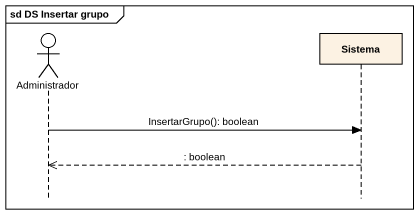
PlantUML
@startuml
mainframe sd DS Insertar grupo
hide footbox
actor Administrador
participant Sistema

Administrador -> Sistema : InsertarGrupo(): boolean
Sistema -->> Administrador : : boolean
@enduml
